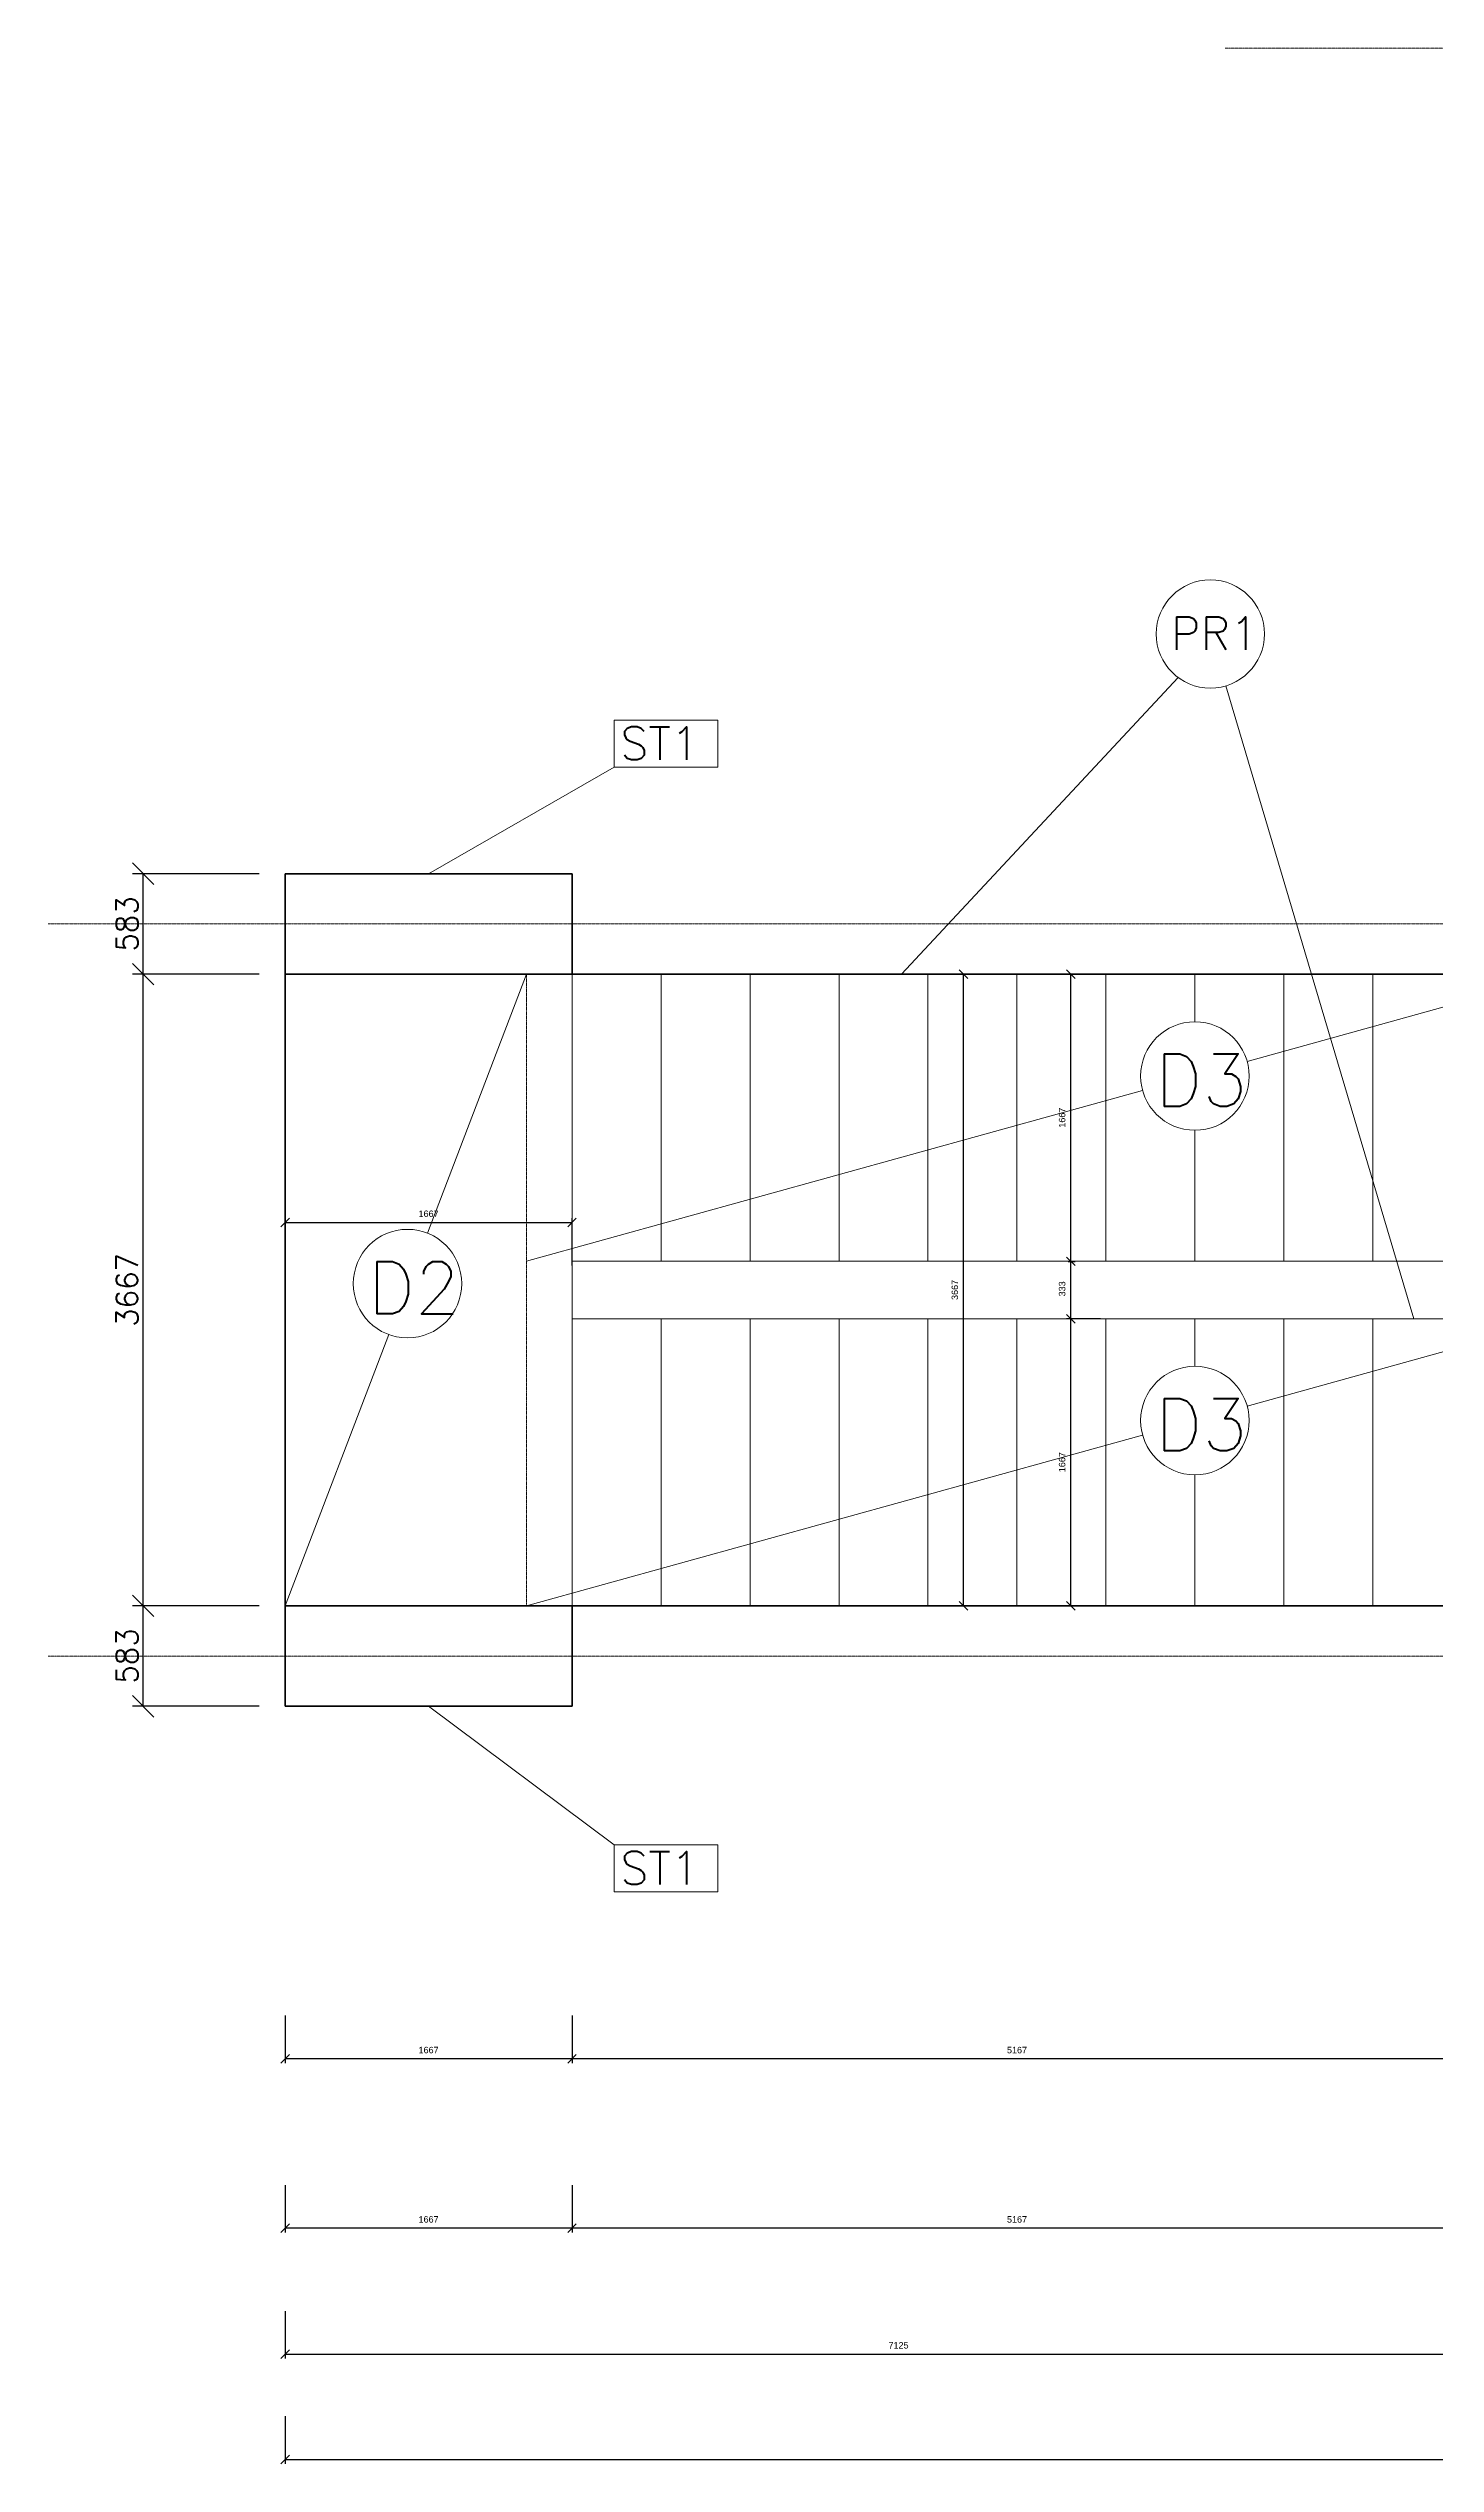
# Model space of a CAD drawing. Header units: millimetres. Extents: x -109904 to 256066, y -215550 to 75535.
# Drawn here: x 221953 to 230009, y 4739 to 18761 of the extents above; entities that cross this region are included whole.
import ezdxf

# ---------------------------------------------------------------- set-up
doc = ezdxf.new("R2010")
doc.units = ezdxf.units.MM
doc.header["$LTSCALE"] = 20
doc.linetypes.add('ČERCHOVANÁ', pattern=[25.4, 12.7, -6.35, 0, -6.35])
for name, color, linetype, lineweight in [('Kóty', 4, 'Continuous', 18), ('TENKÁ PLNÁ ČÁRA', 7, 'Continuous', 18), ('TENKÁ ČERCHOVANÁ ČÁRA', 60, 'ČERCHOVANÁ', 18), ('TLUSTÁ PLNÁ ČÁRA', 2, 'Continuous', 35), ('šrafy', 7, 'Continuous', 13)]:
    doc.layers.add(name, color=color, linetype=linetype, lineweight=lineweight)
doc.styles.add('Romans', font='romans.shx')
doc.styles.get("Standard").update_dxf_attribs({"font": 'arial.ttf'})
doc.dimstyles.new('M 1-50', dxfattribs={"dimscale": 50, "dimtxt": 2.5, "dimasz": 2.5, "dimexe": 1.25, "dimexo": 3, "dimtad": 1, "dimdec": 0, "dimtxsty": 'Romans', "dimblk": 'OBLIQUE', "dimcen": 2.5, "dimadec": 0, "dimazin": 0, "dimtfac": 1, "dimtdec": 0, "dimtmove": 0, "dimatfit": 3, "dimfxl": 1, "dimarcsym": 0})
doc.dimstyles.new('Rozmery_1_50', dxfattribs={"dimscale": 50, "dimtxt": 0.75, "dimasz": 1, "dimexe": 0.5, "dimexo": 0.625, "dimtad": 1, "dimdec": 0, "dimtxsty": 'Standard', "dimblk": 'OBLIQUE', "dimcen": 2.5, "dimadec": 0, "dimazin": 0, "dimtfac": 1, "dimtdec": 0, "dimtmove": 0, "dimatfit": 3, "dimldrblk": 'OBLIQUE', "dimfxl": 5, "dimfxlon": 1, "dimarcsym": 0})

# ---------------------------------------------------------------- blocks, each defined once
blk = doc.blocks.new('_Oblique')
at = {"color": 0, "linetype": 'ByBlock', "lineweight": -2}
blk.add_line((-0.5, -0.5), (0.5, 0.5), dxfattribs=at)
blk = doc.blocks.new('*D99')
at = {"layer": 'Defpoints', "color": 0, "transparency": 16777216}
for p in [(223328, 9136), (251744, 8984), (251744, 4764)]:
    blk.add_point(p, dxfattribs=at)
at = {"layer": 'Kóty', "color": 0, "lineweight": -2, "transparency": 16777216}
for p, q in [((223328, 5014), (223328, 4739)), ((251744, 5014), (251744, 4739)), ((223328, 4764), (251744, 4764))]:
    blk.add_line(p, q, dxfattribs=at)
at = {"layer": 'Kóty', "color": 0, "lineweight": -2, "transparency": 16777216, "xscale": 50, "yscale": 50, "zscale": 50, "rotation": 180}
blk.add_blockref('_Oblique', (223328, 4764), dxfattribs=at)
at = {"layer": 'Kóty', "color": 0, "lineweight": -2, "transparency": 16777216, "xscale": 50, "yscale": 50, "zscale": 50}
blk.add_blockref('_Oblique', (251744, 4764), dxfattribs=at)
at = {"layer": 'Kóty', "color": 0, "transparency": 16777216, "insert": (237799, 4814), "char_height": 37.5, "attachment_point": 5}
blk.add_mtext('16875', dxfattribs=at)
blk = doc.blocks.new('*D114')
at = {"layer": 'Defpoints', "color": 0, "transparency": 16777216}
for p in [(227891, 11386), (228094, 11386), (228094, 9719)]:
    blk.add_point(p, dxfattribs=at)
at = {"layer": 'Kóty', "color": 0, "lineweight": -2, "transparency": 16777216}
for p, q in [((228063, 11386), (227866, 11386)), ((227891, 9719), (227891, 11386)), ((228063, 9719), (227866, 9719))]:
    blk.add_line(p, q, dxfattribs=at)
at = {"layer": 'Kóty', "color": 0, "lineweight": -2, "transparency": 16777216, "xscale": 50, "yscale": 50, "zscale": 50}
for p, rotation in [((227891, 11386), 90), ((227891, 9719), 270)]:
    blk.add_blockref('_Oblique', p, dxfattribs=dict(at, rotation=rotation))
at = {"layer": 'Kóty', "color": 0, "transparency": 16777216, "insert": (227840, 10553), "char_height": 37.5, "attachment_point": 5, "rotation": 90}
blk.add_mtext('1667', dxfattribs=at)
blk = doc.blocks.new('*D115')
at = {"layer": 'Defpoints', "color": 0, "transparency": 16777216}
for p in [(227843, 11719), (227891, 11719), (228094, 11386)]:
    blk.add_point(p, dxfattribs=at)
at = {"layer": 'Kóty', "color": 0, "lineweight": -2, "transparency": 16777216}
for p, q in [((227875, 11719), (227916, 11719)), ((227891, 11386), (227891, 11719)), ((228063, 11386), (227866, 11386))]:
    blk.add_line(p, q, dxfattribs=at)
at = {"layer": 'Kóty', "color": 0, "lineweight": -2, "transparency": 16777216, "xscale": 50, "yscale": 50, "zscale": 50}
for p, rotation in [((227891, 11719), 90), ((227891, 11386), 270)]:
    blk.add_blockref('_Oblique', p, dxfattribs=dict(at, rotation=rotation))
at = {"layer": 'Kóty', "color": 0, "transparency": 16777216, "insert": (227840, 11559), "char_height": 37.5, "attachment_point": 5, "rotation": 90}
blk.add_mtext('333', dxfattribs=at)
blk = doc.blocks.new('*D116')
at = {"layer": 'Defpoints', "color": 0, "transparency": 16777216}
for p in [(227843, 13386), (227891, 13386), (227843, 11719)]:
    blk.add_point(p, dxfattribs=at)
at = {"layer": 'Kóty', "color": 0, "lineweight": -2, "transparency": 16777216}
for p, q in [((227875, 13386), (227916, 13386)), ((227891, 11719), (227891, 13386)), ((227875, 11719), (227916, 11719))]:
    blk.add_line(p, q, dxfattribs=at)
at = {"layer": 'Kóty', "color": 0, "lineweight": -2, "transparency": 16777216, "xscale": 50, "yscale": 50, "zscale": 50}
for p, rotation in [((227891, 13386), 90), ((227891, 11719), 270)]:
    blk.add_blockref('_Oblique', p, dxfattribs=dict(at, rotation=rotation))
at = {"layer": 'Kóty', "color": 0, "transparency": 16777216, "insert": (227840, 12553), "char_height": 37.5, "attachment_point": 5, "rotation": 90}
blk.add_mtext('1667', dxfattribs=at)
blk = doc.blocks.new('*D117')
at = {"layer": 'Defpoints', "color": 0, "transparency": 16777216}
for p in [(224994, 11945), (223328, 11553), (224994, 11553)]:
    blk.add_point(p, dxfattribs=at)
at = {"layer": 'Kóty', "color": 0, "lineweight": -2, "transparency": 16777216}
for p, q in [((223328, 11695), (223328, 11970)), ((223328, 11945), (224994, 11945)), ((224994, 11695), (224994, 11970))]:
    blk.add_line(p, q, dxfattribs=at)
at = {"layer": 'Kóty', "color": 0, "lineweight": -2, "transparency": 16777216, "xscale": 50, "yscale": 50, "zscale": 50, "rotation": 180}
blk.add_blockref('_Oblique', (223328, 11945), dxfattribs=at)
at = {"layer": 'Kóty', "color": 0, "lineweight": -2, "transparency": 16777216, "xscale": 50, "yscale": 50, "zscale": 50}
blk.add_blockref('_Oblique', (224994, 11945), dxfattribs=at)
at = {"layer": 'Kóty', "color": 0, "transparency": 16777216, "insert": (224161, 11995), "char_height": 37.5, "attachment_point": 5}
blk.add_mtext('1667', dxfattribs=at)
blk = doc.blocks.new('*D132')
at = {"layer": 'Defpoints', "color": 0, "transparency": 16777216}
for p in [(230161, 7758), (224994, 7637), (224994, 7090)]:
    blk.add_point(p, dxfattribs=at)
at = {"layer": 'Kóty', "color": 0, "lineweight": -2, "transparency": 16777216}
for p, q in [((224994, 7340), (224994, 7065)), ((230161, 7340), (230161, 7065)), ((230161, 7090), (224994, 7090))]:
    blk.add_line(p, q, dxfattribs=at)
at = {"layer": 'Kóty', "color": 0, "lineweight": -2, "transparency": 16777216, "xscale": 50, "yscale": 50, "zscale": 50, "rotation": 180}
blk.add_blockref('_Oblique', (224994, 7090), dxfattribs=at)
at = {"layer": 'Kóty', "color": 0, "lineweight": -2, "transparency": 16777216, "xscale": 50, "yscale": 50, "zscale": 50}
blk.add_blockref('_Oblique', (230161, 7090), dxfattribs=at)
at = {"layer": 'Kóty', "color": 0, "transparency": 16777216, "insert": (227578, 7140), "char_height": 37.5, "attachment_point": 5}
blk.add_mtext('5167', dxfattribs=at)
blk = doc.blocks.new('*D133')
at = {"layer": 'Defpoints', "color": 0, "transparency": 16777216}
for p in [(223328, 7742), (224994, 7760), (223328, 7090)]:
    blk.add_point(p, dxfattribs=at)
at = {"layer": 'Kóty', "color": 0, "lineweight": -2, "transparency": 16777216}
for p, q in [((223328, 7340), (223328, 7065)), ((224994, 7340), (224994, 7065)), ((224994, 7090), (223328, 7090))]:
    blk.add_line(p, q, dxfattribs=at)
at = {"layer": 'Kóty', "color": 0, "lineweight": -2, "transparency": 16777216, "xscale": 50, "yscale": 50, "zscale": 50, "rotation": 180}
blk.add_blockref('_Oblique', (223328, 7090), dxfattribs=at)
at = {"layer": 'Kóty', "color": 0, "lineweight": -2, "transparency": 16777216, "xscale": 50, "yscale": 50, "zscale": 50}
blk.add_blockref('_Oblique', (224994, 7090), dxfattribs=at)
at = {"layer": 'Kóty', "color": 0, "transparency": 16777216, "insert": (224161, 7140), "char_height": 37.5, "attachment_point": 5}
blk.add_mtext('1667', dxfattribs=at)
blk = doc.blocks.new('*D134')
at = {"layer": 'Defpoints', "color": 0, "transparency": 16777216}
for p in [(223328, 6205), (230453, 6106), (230453, 5375)]:
    blk.add_point(p, dxfattribs=at)
at = {"layer": 'Kóty', "color": 0, "lineweight": -2, "transparency": 16777216}
for p, q in [((223328, 5625), (223328, 5350)), ((230453, 5625), (230453, 5350)), ((223328, 5375), (230453, 5375))]:
    blk.add_line(p, q, dxfattribs=at)
at = {"layer": 'Kóty', "color": 0, "lineweight": -2, "transparency": 16777216, "xscale": 50, "yscale": 50, "zscale": 50, "rotation": 180}
blk.add_blockref('_Oblique', (223328, 5375), dxfattribs=at)
at = {"layer": 'Kóty', "color": 0, "lineweight": -2, "transparency": 16777216, "xscale": 50, "yscale": 50, "zscale": 50}
blk.add_blockref('_Oblique', (230453, 5375), dxfattribs=at)
at = {"layer": 'Kóty', "color": 0, "transparency": 16777216, "insert": (226890, 5426), "char_height": 37.5, "attachment_point": 5}
blk.add_mtext('7125', dxfattribs=at)
blk = doc.blocks.new('*D135')
at = {"layer": 'Defpoints', "color": 0, "transparency": 16777216}
for p in [(230161, 6774), (224994, 6654), (224994, 6106)]:
    blk.add_point(p, dxfattribs=at)
at = {"layer": 'Kóty', "color": 0, "lineweight": -2, "transparency": 16777216}
for p, q in [((224994, 6356), (224994, 6081)), ((230161, 6356), (230161, 6081)), ((230161, 6106), (224994, 6106))]:
    blk.add_line(p, q, dxfattribs=at)
at = {"layer": 'Kóty', "color": 0, "lineweight": -2, "transparency": 16777216, "xscale": 50, "yscale": 50, "zscale": 50, "rotation": 180}
blk.add_blockref('_Oblique', (224994, 6106), dxfattribs=at)
at = {"layer": 'Kóty', "color": 0, "lineweight": -2, "transparency": 16777216, "xscale": 50, "yscale": 50, "zscale": 50}
blk.add_blockref('_Oblique', (230161, 6106), dxfattribs=at)
at = {"layer": 'Kóty', "color": 0, "transparency": 16777216, "insert": (227578, 6157), "char_height": 37.5, "attachment_point": 5}
blk.add_mtext('5167', dxfattribs=at)
blk = doc.blocks.new('*D136')
at = {"layer": 'Defpoints', "color": 0, "transparency": 16777216}
for p in [(223328, 6758), (224994, 6776), (223328, 6106)]:
    blk.add_point(p, dxfattribs=at)
at = {"layer": 'Kóty', "color": 0, "lineweight": -2, "transparency": 16777216}
for p, q in [((223328, 6356), (223328, 6081)), ((224994, 6356), (224994, 6081)), ((224994, 6106), (223328, 6106))]:
    blk.add_line(p, q, dxfattribs=at)
at = {"layer": 'Kóty', "color": 0, "lineweight": -2, "transparency": 16777216, "xscale": 50, "yscale": 50, "zscale": 50, "rotation": 180}
blk.add_blockref('_Oblique', (223328, 6106), dxfattribs=at)
at = {"layer": 'Kóty', "color": 0, "lineweight": -2, "transparency": 16777216, "xscale": 50, "yscale": 50, "zscale": 50}
blk.add_blockref('_Oblique', (224994, 6106), dxfattribs=at)
at = {"layer": 'Kóty', "color": 0, "transparency": 16777216, "insert": (224161, 6157), "char_height": 37.5, "attachment_point": 5}
blk.add_mtext('1667', dxfattribs=at)
blk = doc.blocks.new('*D137')
at = {"layer": 'Defpoints', "color": 0, "transparency": 16777216}
for p in [(227267, 13386), (227578, 13386), (227578, 9719)]:
    blk.add_point(p, dxfattribs=at)
at = {"layer": 'Kóty', "color": 0, "lineweight": -2, "transparency": 16777216}
for p, q in [((227517, 13386), (227242, 13386)), ((227267, 9719), (227267, 13386)), ((227517, 9719), (227242, 9719))]:
    blk.add_line(p, q, dxfattribs=at)
at = {"layer": 'Kóty', "color": 0, "lineweight": -2, "transparency": 16777216, "xscale": 50, "yscale": 50, "zscale": 50}
for p, rotation in [((227267, 13386), 90), ((227267, 9719), 270)]:
    blk.add_blockref('_Oblique', p, dxfattribs=dict(at, rotation=rotation))
at = {"layer": 'Kóty', "color": 0, "transparency": 16777216, "insert": (227217, 11553), "char_height": 37.5, "attachment_point": 5, "rotation": 90}
blk.add_mtext('3667', dxfattribs=at)
blk = doc.blocks.new('*D138')
at = {"layer": 'Defpoints', "color": 0, "transparency": 16777216}
for p in [(222504, 9719), (223328, 9719), (223328, 9136)]:
    blk.add_point(p, dxfattribs=at)
at = {"layer": 'Kóty', "color": 0, "lineweight": -2, "transparency": 16777216}
for p, q in [((223178, 9719), (222442, 9719)), ((222504, 9136), (222504, 9719)), ((223178, 9136), (222442, 9136))]:
    blk.add_line(p, q, dxfattribs=at)
at = {"layer": 'Kóty', "color": 0, "lineweight": -2, "transparency": 16777216, "xscale": 125, "yscale": 125, "zscale": 125}
for p, rotation in [((222504, 9719), 90), ((222504, 9136), 270)]:
    blk.add_blockref('_Oblique', p, dxfattribs=dict(at, rotation=rotation))
at = {"layer": 'Kóty', "color": 0, "transparency": 16777216, "insert": (222410, 9428), "char_height": 125, "attachment_point": 5, "rotation": 90, "style": 'Romans'}
blk.add_mtext('583', dxfattribs=at)
blk = doc.blocks.new('*D139')
at = {"layer": 'Defpoints', "color": 0, "transparency": 16777216}
for p in [(222504, 13386), (223328, 13386), (223328, 9719)]:
    blk.add_point(p, dxfattribs=at)
at = {"layer": 'Kóty', "color": 0, "lineweight": -2, "transparency": 16777216}
for p, q in [((223178, 13386), (222442, 13386)), ((222504, 9719), (222504, 13386)), ((223178, 9719), (222442, 9719))]:
    blk.add_line(p, q, dxfattribs=at)
at = {"layer": 'Kóty', "color": 0, "lineweight": -2, "transparency": 16777216, "xscale": 125, "yscale": 125, "zscale": 125}
for p, rotation in [((222504, 13386), 90), ((222504, 9719), 270)]:
    blk.add_blockref('_Oblique', p, dxfattribs=dict(at, rotation=rotation))
at = {"layer": 'Kóty', "color": 0, "transparency": 16777216, "insert": (222410, 11553), "char_height": 125, "attachment_point": 5, "rotation": 90, "style": 'Romans'}
blk.add_mtext('3667', dxfattribs=at)
blk = doc.blocks.new('*D140')
at = {"layer": 'Defpoints', "color": 0, "transparency": 16777216}
for p in [(222504, 13969), (223328, 13969), (223328, 13386)]:
    blk.add_point(p, dxfattribs=at)
at = {"layer": 'Kóty', "color": 0, "lineweight": -2, "transparency": 16777216}
for p, q in [((223178, 13969), (222442, 13969)), ((222504, 13386), (222504, 13969)), ((223178, 13386), (222442, 13386))]:
    blk.add_line(p, q, dxfattribs=at)
at = {"layer": 'Kóty', "color": 0, "lineweight": -2, "transparency": 16777216, "xscale": 125, "yscale": 125, "zscale": 125}
for p, rotation in [((222504, 13969), 90), ((222504, 13386), 270)]:
    blk.add_blockref('_Oblique', p, dxfattribs=dict(at, rotation=rotation))
at = {"layer": 'Kóty', "color": 0, "transparency": 16777216, "insert": (222410, 13678), "char_height": 125, "attachment_point": 5, "rotation": 90, "style": 'Romans'}
blk.add_mtext('583', dxfattribs=at)

msp = doc.modelspace()

# ---------------------------------------------------------------- linework, layer by layer
at = {"layer": 'TENKÁ PLNÁ ČÁRA'}
for p, q in [((224994.357, 11719.319), (224994.357, 13385.979)), ((225511.021, 11719.319), (225511.021, 13385.979)), ((225511.021, 13385.979), (225511.021, 11719.319)), ((226027.686, 11719.319), (226027.686, 13385.979)), ((226027.686, 13385.979), (226027.686, 11719.319)), ((226544.35, 11719.319), (226544.35, 13385.979)), ((226544.35, 13385.979), (226544.35, 11719.319)), ((227061.015, 11719.319), (227061.015, 13385.979)), ((227061.015, 13385.979), (227061.015, 11719.319)), ((227577.68, 11719.319), (227577.68, 13385.979)), ((227577.68, 13385.979), (227577.68, 11719.319)), ((228094.344, 11719.319), (228094.344, 13385.979)), ((228094.344, 13385.979), (228094.344, 11719.319)), ((228611.009, 13385.979), (228611.009, 13109.832)), ((228611.009, 13109.832), (228611.009, 13385.979)), ((229127.673, 11719.319), (229127.673, 13385.979)), ((229127.673, 13385.979), (229127.673, 11719.319)), ((229644.338, 11719.319), (229644.338, 13385.979)), ((229644.338, 11719.319), (229644.338, 13385.979)), ((229644.338, 13385.979), (229644.338, 11719.319)), ((228611.009, 11719.319), (228611.009, 12479.889)), ((228611.009, 12479.889), (228611.009, 11719.319)), ((224994.357, 9719.327), (224994.357, 11385.987)), ((225511.021, 9719.327), (225511.021, 11385.987)), ((225511.021, 11385.987), (225511.021, 9719.327)), ((226027.686, 9719.327), (226027.686, 11385.987)), ((226027.686, 11385.987), (226027.686, 9719.327)), ((226544.35, 9719.327), (226544.35, 11385.987)), ((226544.35, 11385.987), (226544.35, 9719.327)), ((227061.015, 9719.327), (227061.015, 11385.987)), ((227061.015, 11385.987), (227061.015, 9719.327)), ((227577.68, 9719.327), (227577.68, 11385.987)), ((227577.68, 11385.987), (227577.68, 9719.327)), ((228094.344, 9719.327), (228094.344, 11385.987)), ((228094.344, 11385.987), (228094.344, 9719.327)), ((228611.009, 11385.987), (228611.009, 11109.84)), ((228611.009, 11109.84), (228611.009, 11385.987)), ((229127.673, 9719.327), (229127.673, 11385.987)), ((229127.673, 11385.987), (229127.673, 9719.327)), ((229644.338, 9719.327), (229644.338, 11385.987)), ((229644.338, 11385.987), (229644.338, 9719.327)), ((228611.009, 9719.327), (228611.009, 10479.897)), ((228611.009, 10479.897), (228611.009, 9719.327))]:
    msp.add_line(p, q, dxfattribs=at)
at = {"layer": 'TENKÁ ČERCHOVANÁ ČÁRA', "ltscale": 0.009}
for p, q in [((228786.008, 18760.958), (252827.579, 18760.958)), ((221952.702, 13677.645), (231827.663, 13677.645)), ((224729.424, 13385.979), (224994.357, 13385.979)), ((224729.424, 13385.979), (224729.424, 9719.327)), ((224729.424, 9719.327), (224994.357, 9719.327)), ((221952.702, 9427.662), (252827.579, 9427.662))]:
    msp.add_line(p, q, dxfattribs=at)
at = {"layer": 'TLUSTÁ PLNÁ ČÁRA'}
for p, q in [((224994.357, 13969.31), (223327.697, 13969.31)), ((223327.697, 13969.31), (223327.697, 9135.996)), ((223327.697, 13385.979), (223327.697, 13969.31)), ((224994.357, 13885.977), (224994.357, 13969.31)), ((224994.357, 13385.979), (224994.357, 13885.977)), ((224994.357, 13385.979), (223327.697, 13385.979)), ((230744.334, 13385.979), (224994.357, 13385.979)), ((224994.357, 9719.327), (223327.697, 9719.327)), ((224994.357, 9719.327), (224994.357, 9135.996)), ((224994.357, 9135.996), (223327.697, 9135.996))]:
    msp.add_line(p, q, dxfattribs=at)
msp.add_lwpolyline([(230161.003, 9719.327), (224994.357, 9719.327)], dxfattribs=at)
at = {"layer": 'šrafy'}
for p, q in [((226906.413, 13385.979), (228512.873, 15108.592)), ((229882.721, 11385.987), (228790.254, 15059.469)), ((224161.027, 13969.31), (225238.066, 14588.153)), ((224154.61, 11882.376), (224729.424, 13385.979)), ((225511.021, 11719.319), (225511.021, 13385.979)), ((226027.686, 11719.319), (226027.686, 13385.979)), ((226544.35, 11719.319), (226544.35, 13385.979)), ((227061.015, 11719.319), (227061.015, 13385.979)), ((227577.68, 11719.319), (227577.68, 13385.979)), ((228094.344, 11719.319), (228094.344, 13385.979)), ((228611.009, 13109.832), (228611.009, 13385.979)), ((230744.334, 13385.979), (228914.543, 12878.966)), ((229127.673, 11719.319), (229127.673, 13385.979)), ((229644.338, 11719.319), (229644.338, 13385.979)), ((228307.474, 12710.755), (224729.424, 11719.319)), ((228611.009, 11719.319), (228611.009, 12479.889)), ((224994.357, 11719.319), (230161.003, 11719.319)), ((224994.357, 11385.987), (224994.357, 11719.319)), ((230161.003, 11385.987), (224994.357, 11385.987)), ((225511.021, 9719.327), (225511.021, 11385.987)), ((226027.686, 9719.327), (226027.686, 11385.987)), ((226544.35, 9719.327), (226544.35, 11385.987)), ((227061.015, 9719.327), (227061.015, 11385.987)), ((227577.68, 9719.327), (227577.68, 11385.987)), ((228094.344, 9719.327), (228094.344, 11385.987)), ((228611.009, 11109.84), (228611.009, 11385.987)), ((230744.334, 11385.987), (228914.543, 10878.974)), ((229127.673, 9719.327), (229127.673, 11385.987)), ((229644.338, 9719.327), (229644.338, 11385.987)), ((223327.697, 9719.327), (223929.915, 11293.923)), ((228307.474, 10710.763), (224729.424, 9719.327)), ((228611.009, 9719.327), (228611.009, 10479.897)), ((224161.027, 9135.996), (225238.066, 8331.603))]:
    msp.add_line(p, q, dxfattribs=at)
for points in [[(225238.066, 14588.153), (225840.567, 14588.153), (225840.567, 14860.573), (225238.066, 14860.573)], [(225238.066, 8059.182), (225840.567, 8059.182), (225840.567, 8331.603), (225238.066, 8331.603)]]:
    msp.add_lwpolyline(points, close=True, dxfattribs=at)
for centre, radius in [((228700.602, 15360.929), 314.509), ((228611.009, 12794.86), 314.971), ((224038.557, 11589.565), 314.971), ((228611.009, 10794.868), 314.971)]:
    msp.add_circle(centre, radius, dxfattribs=at)

# ---------------------------------------------------------------- texts
at = {"layer": 'šrafy', "attachment_point": 1}
for s, width, gutter_width, insert, char_height in [('{\\Fromans|c238;PR1}', 1105.85906, 15.964, (228470.564, 15460.267), 191.56287), ('{\\Fromans|c238;ST1}', 1105.85906, 15.964, (225273.266, 14821.367), 191.56287), ('{\\Fromans|c238;D3}', 1757.37002, 25.368, (228379.904, 12923.022), 304.42111), ('{\\Fromans|c238;D2}', 1757.37002, 25.368, (223807.452, 11717.727), 304.42111), ('{\\Fromans|c238;D3}', 1757.37002, 25.368, (228379.904, 10923.03), 304.42111), ('{\\Fromans|c238;ST1}', 1105.85906, 15.964, (225273.266, 8292.396), 191.56287)]:
    msp.add_mtext_dynamic_manual_height_columns(s, width=width, gutter_width=gutter_width, heights=[0], dxfattribs=dict(at, insert=insert, char_height=char_height))

# ---------------------------------------------------------------- dimensions: what is measured, and where the dimension line sits
at = {"layer": 'Kóty'}
for base, p1, p2, dimstyle, picture, middle in [((222504.181, 13969.31), (223327.697, 13385.979), (223327.697, 13969.31), 'M 1-50', '*D140', (222410.431, 13677.645)), ((222504.181, 13385.979), (223327.697, 9719.327), (223327.697, 13385.979), 'M 1-50', '*D139', (222410.431, 11552.653)), ((227890.762, 13385.979), (227843.429, 11719.319), (227843.429, 13385.979), 'Rozmery_1_50', '*D116', (227840.365, 12552.649))]:
    dim = msp.add_linear_dim(base=base, p1=p1, p2=p2, angle=90, dimstyle=dimstyle, override={"dimtmove": 1}, dxfattribs=at)
    dim.commit()
    dim.dimension.update_dxf_attribs({"geometry": picture, "text_midpoint": middle})
for base, p1, p2, dimstyle, picture, middle in [((227267.071, 13385.979), (227578.263, 9719.327), (227578.263, 13385.979), 'Rozmery_1_50', '*D137', (227216.662, 11552.653)), ((227890.762, 11385.987), (228094.344, 9719.327), (228094.344, 11385.987), 'Rozmery_1_50', '*D114', (227840.365, 10552.657)), ((222504.181, 9719.327), (223327.697, 9135.996), (223327.697, 9719.327), 'M 1-50', '*D138', (222410.431, 9427.662))]:
    dim = msp.add_linear_dim(base=base, p1=p1, p2=p2, angle=90, dimstyle=dimstyle, dxfattribs=at)
    dim.commit()
    dim.dimension.update_dxf_attribs({"geometry": picture, "text_midpoint": middle})
for base, p1, p2, picture, middle in [((224994.357, 11944.74), (223327.697, 11552.653), (224994.357, 11552.653), '*D117', (224161.027, 11995.136)), ((223327.697, 7090.024), (224994.357, 7759.739), (223327.697, 7741.822), '*D133', (224161.027, 7140.421)), ((224994.357, 7090.024), (230161.003, 7757.894), (224994.357, 7637.271), '*D132', (227577.68, 7140.421)), ((223327.697, 6106.352), (224994.357, 6776.067), (223327.697, 6758.15), '*D136', (224161.027, 6156.749)), ((224994.357, 6106.352), (230161.003, 6774.223), (224994.357, 6653.599), '*D135', (227577.68, 6156.749)), ((230452.668, 5375.223), (223327.697, 6205.492), (230452.668, 6106.352), '*D134', (226890.182, 5425.619))]:
    dim = msp.add_linear_dim(base=base, p1=p1, p2=p2, dimstyle='Rozmery_1_50', dxfattribs=at)
    dim.commit()
    dim.dimension.update_dxf_attribs({"geometry": picture, "text_midpoint": middle})
dim = msp.add_linear_dim(base=(227890.762, 11719.319), p1=(228094.344, 11385.987), p2=(227843.429, 11719.319), angle=90, dimstyle='Rozmery_1_50', override={"dimtmove": 1}, dxfattribs=at)
dim.commit()
dim.dimension.update_dxf_attribs({"geometry": '*D115', "text_midpoint": (227890.762, 11559.023), "dimtype": 160})
dim = msp.add_linear_dim(base=(251744.25, 4764.039), p1=(223327.697, 9135.996), p2=(251744.25, 8983.828), text='16875', dimstyle='Rozmery_1_50', override={"dimtmove": 1}, dxfattribs=at)
dim.commit()
dim.dimension.update_dxf_attribs({"geometry": '*D99', "text_midpoint": (237799.445, 4764.039), "dimtype": 160})

doc.saveas('drawing.dxf')
